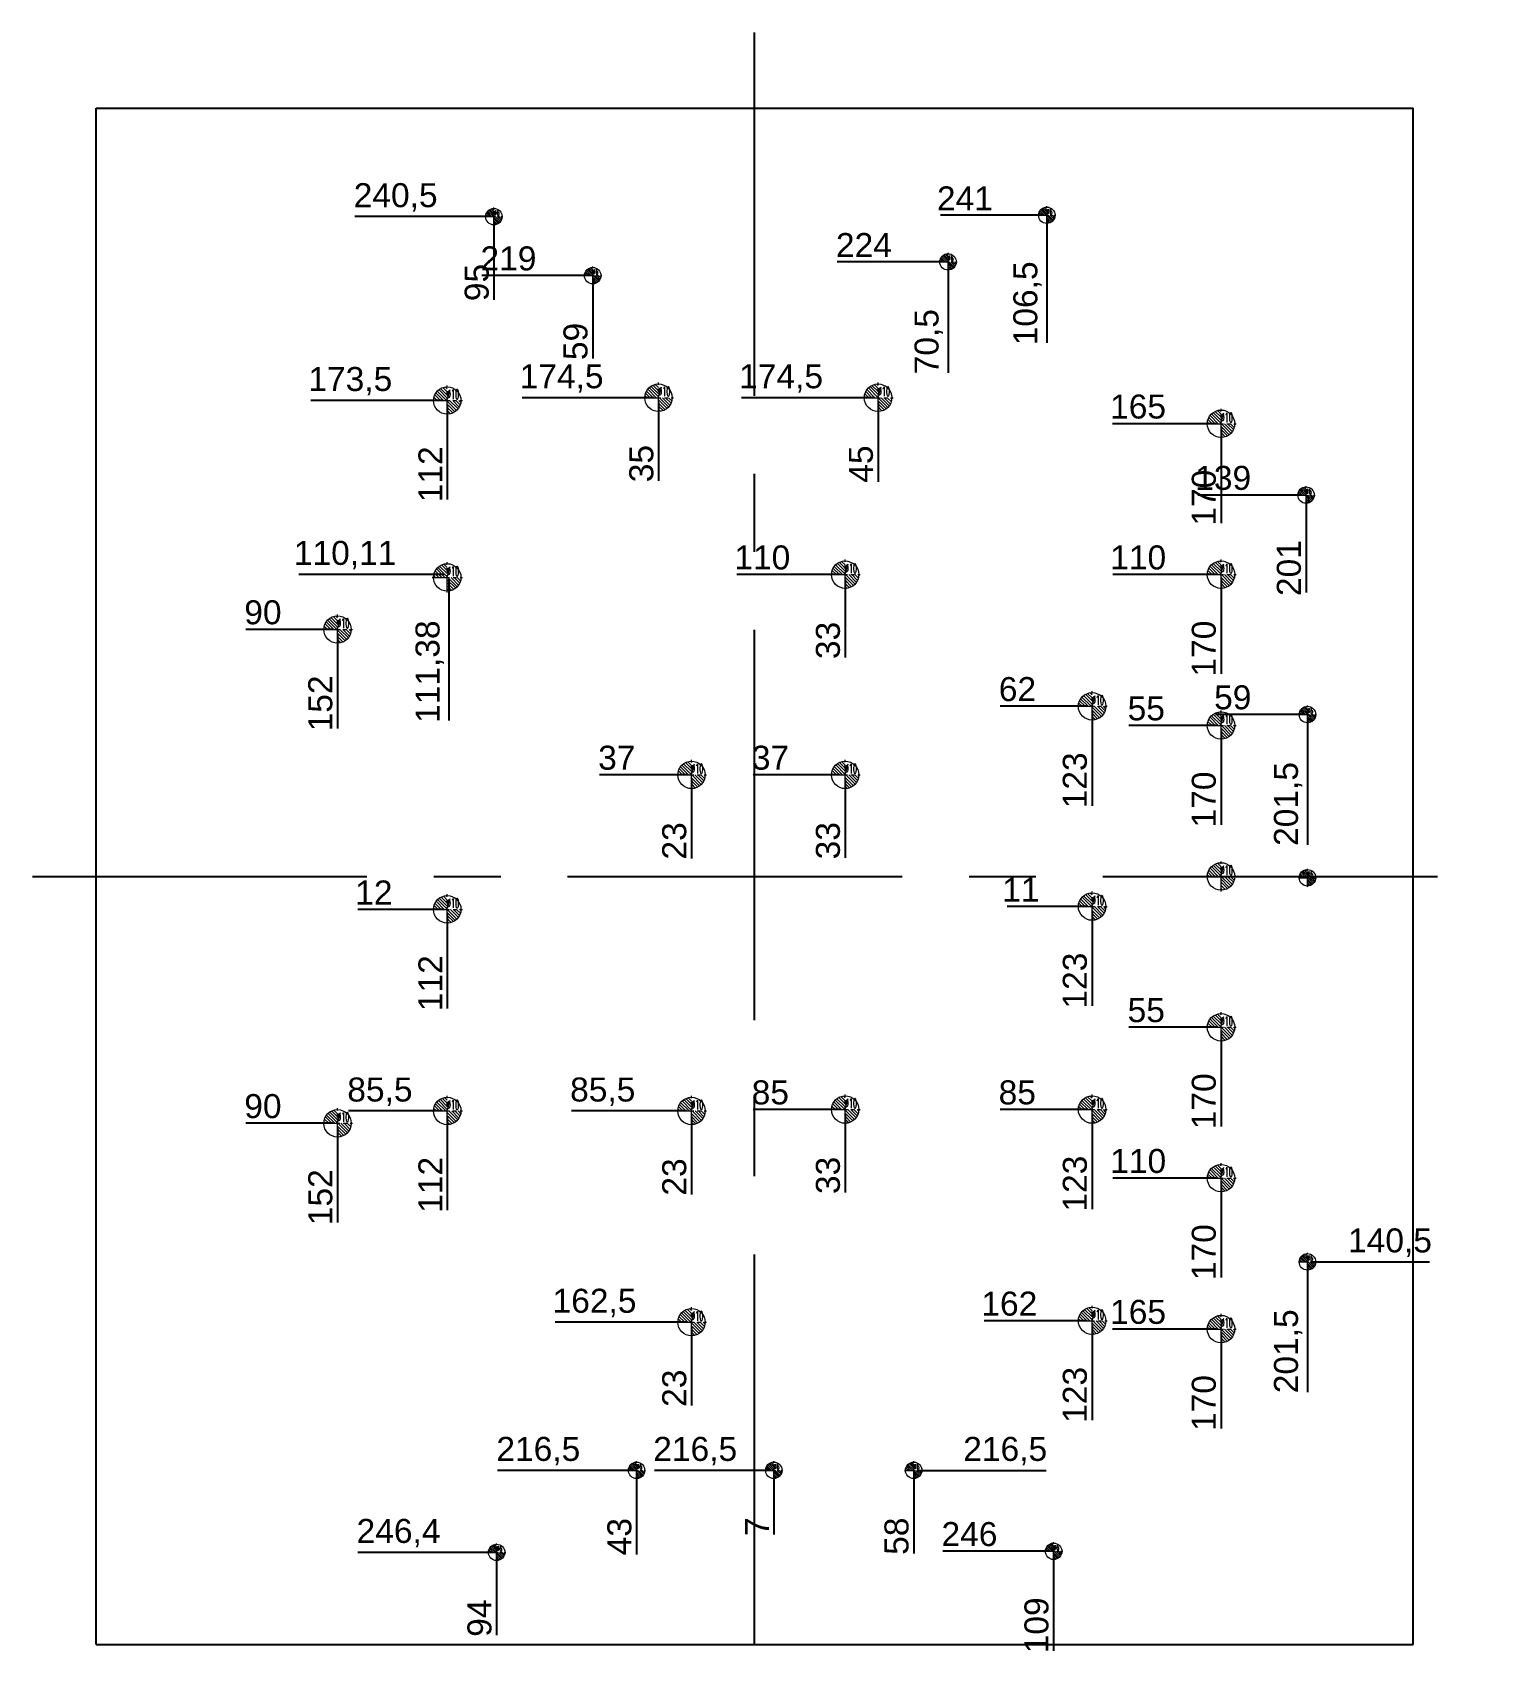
# Model space of a CAD drawing. Header units: millimetres. Extents: x -263 to 269, y -283 to 308.
import ezdxf
from ezdxf.enums import TextEntityAlignment as Align

# ---------------------------------------------------------------- set-up
doc = ezdxf.new("R2010")
doc.units = ezdxf.units.MM
doc.linetypes.add('CENTER', pattern=[50.8, 31.75, -6.35, 6.35, -6.35])
doc.layers.add('dim', color=82, linetype='Continuous', lineweight=9)
doc.layers.add('epin', color=13, linetype='Continuous', lineweight=9)
doc.styles.get("Standard").update_dxf_attribs({"font": 'arial.ttf'})
doc.styles.add('TXT05', font='txt.shx', dxfattribs={"width": 0.5, "bigfont": 'gbcbig.shx'})
doc.dimstyles.new('ISO-25', dxfattribs={"dimscale": 3.5, "dimtxt": 2.5, "dimasz": 2.5, "dimexe": 1.25, "dimexo": 0.625, "dimtad": 1, "dimtxsty": 'Standard', "dimcen": 2.5, "dimadec": 0, "dimazin": 0, "dimtfac": 1, "dimtmove": 0, "dimatfit": 3, "dimfxl": 0, "dimarcsym": 0})

# ---------------------------------------------------------------- blocks, each defined once
blk = doc.blocks.new('epin_ejp_10')
at = {"layer": 'epin'}
h = blk.add_hatch(dxfattribs=at)
h.set_pattern_fill('_ANSI31', color=123, scale=0.25, angle=90)
h.set_pattern_definition([(135, (830.53035, -240.5903), (-0.561266, -0.561266), [])])
h.paths.add_polyline_path([(0, 5, 0.414214), (-5, 0), (0, 0)])
h.paths.add_polyline_path([(5, 0), (0, 0), (0, -5, 0.414214)])
at = {"layer": 'epin', "color": 1, "linetype": 'CENTER', "ltscale": 0.2}
for p, q in [((-5.5, 0), (5.5, 0)), ((0, -5.5), (0, 5.5))]:
    blk.add_line(p, q, dxfattribs=at)
at = {"layer": 'epin'}
blk.add_circle((0, 0), 5, dxfattribs=at)
at = {"layer": 'epin', "color": 6, "style": 'TXT05', "width": 0.5}
blk.add_text('%%c10', height=3.5, dxfattribs=at).set_placement((2.1, 2.25), align=Align.MIDDLE)
blk = doc.blocks.new('epin_ejp_6')
at = {"layer": 'epin'}
h = blk.add_hatch(dxfattribs=at)
h.set_pattern_fill('_ANSI31', color=123, scale=0.15, angle=90)
h.set_pattern_definition([(135, (482.47975, -70.4366), (-0.3367596, -0.3367596), [])])
h.paths.add_polyline_path([(0, 3, 0.4142136), (-3, 0), (0, 0)])
h.paths.add_polyline_path([(3, 0), (0, 0), (0, -3, 0.4142136)])
at = {"layer": 'epin', "color": 1, "linetype": 'CENTER', "ltscale": 0.12}
for p, q in [((-3.3, 0), (3.3, 0)), ((0, -3.3), (0, 3.3))]:
    blk.add_line(p, q, dxfattribs=at)
at = {"layer": 'epin'}
blk.add_circle((0, 0), 3, dxfattribs=at)
at = {"layer": 'epin', "color": 6, "style": 'TXT05', "width": 0.5}
blk.add_text('%%c6', height=2.1, dxfattribs=at).set_placement((0.995, 1.35), align=Align.MIDDLE)
blk = doc.blocks.new('*D52')
at = {"layer": 'Defpoints', "color": 0, "transparency": 16777216}
for p in [(0, 0), (123, -11), (123, -26.97)]:
    blk.add_point(p, dxfattribs=at)
at = {"layer": 'dim', "color": 0, "lineweight": -2, "transparency": 16777216}
blk.add_line((123, -12.75), (123, -47.23), dxfattribs=at)
at = {"layer": 'dim', "color": 0, "transparency": 16777216, "insert": (116.78, -37.98), "char_height": 8.75, "attachment_point": 5, "rotation": 90}
blk.add_mtext('123', dxfattribs=at)
blk = doc.blocks.new('*D53')
at = {"layer": 'Defpoints', "color": 0, "transparency": 16777216}
for p in [(0, 0), (103.81, -11), (123, -11)]:
    blk.add_point(p, dxfattribs=at)
at = {"layer": 'dim', "color": 0, "lineweight": -2, "transparency": 16777216}
blk.add_line((121.25, -11), (92.04, -11), dxfattribs=at)
at = {"layer": 'dim', "color": 0, "transparency": 16777216, "insert": (97.05, -4.86), "char_height": 8.75, "attachment_point": 5}
blk.add_mtext('11', dxfattribs=at)
blk = doc.blocks.new('*D54')
at = {"layer": 'Defpoints', "color": 0, "transparency": 16777216}
for p in [(0, 0), (123, -85), (123, -100.97)]:
    blk.add_point(p, dxfattribs=at)
at = {"layer": 'dim', "color": 0, "lineweight": -2, "transparency": 16777216}
blk.add_line((123, -86.75), (123, -121.23), dxfattribs=at)
at = {"layer": 'dim', "color": 0, "transparency": 16777216, "insert": (116.78, -111.98), "char_height": 8.75, "attachment_point": 5, "rotation": 90}
blk.add_mtext('123', dxfattribs=at)
blk = doc.blocks.new('*D55')
at = {"layer": 'Defpoints', "color": 0, "transparency": 16777216}
for p in [(0, 0), (103.81, -85), (123, -85)]:
    blk.add_point(p, dxfattribs=at)
at = {"layer": 'dim', "color": 0, "lineweight": -2, "transparency": 16777216}
blk.add_line((121.25, -85), (89.45, -85), dxfattribs=at)
at = {"layer": 'dim', "color": 0, "transparency": 16777216, "insert": (95.75, -78.78), "char_height": 8.75, "attachment_point": 5}
blk.add_mtext('85', dxfattribs=at)
blk = doc.blocks.new('*D56')
at = {"layer": 'Defpoints', "color": 0, "transparency": 16777216}
for p in [(0, 0), (170, -55), (170, -70.97)]:
    blk.add_point(p, dxfattribs=at)
at = {"layer": 'dim', "color": 0, "lineweight": -2, "transparency": 16777216}
blk.add_line((170, -56.75), (170, -91.2), dxfattribs=at)
at = {"layer": 'dim', "color": 0, "transparency": 16777216, "insert": (163.78, -81.96), "char_height": 8.75, "attachment_point": 5, "rotation": 90}
blk.add_mtext('170', dxfattribs=at)
blk = doc.blocks.new('*D57')
at = {"layer": 'Defpoints', "color": 0, "transparency": 16777216}
for p in [(0, 0), (150.81, -55), (170, -55)]:
    blk.add_point(p, dxfattribs=at)
at = {"layer": 'dim', "color": 0, "lineweight": -2, "transparency": 16777216}
blk.add_line((168.25, -55), (136.46, -55), dxfattribs=at)
at = {"layer": 'dim', "color": 0, "transparency": 16777216, "insert": (142.76, -48.8), "char_height": 8.75, "attachment_point": 5}
blk.add_mtext('55', dxfattribs=at)
blk = doc.blocks.new('*D60')
at = {"layer": 'Defpoints', "color": 0, "transparency": 16777216}
for p in [(0, 0), (170, -110), (170, -125.97)]:
    blk.add_point(p, dxfattribs=at)
at = {"layer": 'dim', "color": 0, "lineweight": -2, "transparency": 16777216}
blk.add_line((170, -111.75), (170, -146.2), dxfattribs=at)
at = {"layer": 'dim', "color": 0, "transparency": 16777216, "insert": (163.78, -136.96), "char_height": 8.75, "attachment_point": 5, "rotation": 90}
blk.add_mtext('170', dxfattribs=at)
blk = doc.blocks.new('*D61')
at = {"layer": 'Defpoints', "color": 0, "transparency": 16777216}
for p in [(0, 0), (150.81, -110), (170, -110)]:
    blk.add_point(p, dxfattribs=at)
at = {"layer": 'dim', "color": 0, "lineweight": -2, "transparency": 16777216}
blk.add_line((168.25, -110), (130.58, -110), dxfattribs=at)
at = {"layer": 'dim', "color": 0, "transparency": 16777216, "insert": (139.82, -103.78), "char_height": 8.75, "attachment_point": 5}
blk.add_mtext('110', dxfattribs=at)
blk = doc.blocks.new('*D62')
at = {"layer": 'Defpoints', "color": 0, "transparency": 16777216}
for p in [(0, 0), (201.5, -140.5), (201.5, -156.47)]:
    blk.add_point(p, dxfattribs=at)
at = {"layer": 'dim', "color": 0, "lineweight": -2, "transparency": 16777216}
blk.add_line((201.5, -142.25), (201.5, -187.96), dxfattribs=at)
at = {"layer": 'dim', "color": 0, "transparency": 16777216, "insert": (194.49, -173.09), "char_height": 8.75, "attachment_point": 5, "rotation": 90}
blk.add_mtext('201,5', dxfattribs=at)
blk = doc.blocks.new('*D63')
at = {"layer": 'Defpoints', "color": 0, "transparency": 16777216}
for p in [(0, 0), (201.5, -140.5), (215.46, -140.5)]:
    blk.add_point(p, dxfattribs=at)
at = {"layer": 'dim', "color": 0, "lineweight": -2, "transparency": 16777216}
blk.add_line((203.25, -140.5), (245.97, -140.5), dxfattribs=at)
at = {"layer": 'dim', "color": 0, "transparency": 16777216, "insert": (231.59, -133.49), "char_height": 8.75, "attachment_point": 5}
blk.add_mtext('140,5', dxfattribs=at)
blk = doc.blocks.new('*D64')
at = {"layer": 'Defpoints', "color": 0, "transparency": 16777216}
for p in [(0, 0), (170, -165), (170, -180.97)]:
    blk.add_point(p, dxfattribs=at)
at = {"layer": 'dim', "color": 0, "lineweight": -2, "transparency": 16777216}
blk.add_line((170, -166.75), (170, -201.2), dxfattribs=at)
at = {"layer": 'dim', "color": 0, "transparency": 16777216, "insert": (163.78, -191.96), "char_height": 8.75, "attachment_point": 5, "rotation": 90}
blk.add_mtext('170', dxfattribs=at)
blk = doc.blocks.new('*D65')
at = {"layer": 'Defpoints', "color": 0, "transparency": 16777216}
for p in [(0, 0), (150.81, -165), (170, -165)]:
    blk.add_point(p, dxfattribs=at)
at = {"layer": 'dim', "color": 0, "lineweight": -2, "transparency": 16777216}
blk.add_line((168.25, -165), (130.48, -165), dxfattribs=at)
at = {"layer": 'dim', "color": 0, "transparency": 16777216, "insert": (139.77, -158.78), "char_height": 8.75, "attachment_point": 5}
blk.add_mtext('165', dxfattribs=at)
blk = doc.blocks.new('*D66')
at = {"layer": 'Defpoints', "color": 0, "transparency": 16777216}
for p in [(0, 0), (123, -162), (123, -177.97)]:
    blk.add_point(p, dxfattribs=at)
at = {"layer": 'dim', "color": 0, "lineweight": -2, "transparency": 16777216}
blk.add_line((123, -163.75), (123, -198.23), dxfattribs=at)
at = {"layer": 'dim', "color": 0, "transparency": 16777216, "insert": (116.78, -188.98), "char_height": 8.75, "attachment_point": 5, "rotation": 90}
blk.add_mtext('123', dxfattribs=at)
blk = doc.blocks.new('*D67')
at = {"layer": 'Defpoints', "color": 0, "transparency": 16777216}
for p in [(0, 0), (103.81, -162), (123, -162)]:
    blk.add_point(p, dxfattribs=at)
at = {"layer": 'dim', "color": 0, "lineweight": -2, "transparency": 16777216}
blk.add_line((121.25, -162), (83.64, -162), dxfattribs=at)
at = {"layer": 'dim', "color": 0, "transparency": 16777216, "insert": (92.85, -155.78), "char_height": 8.75, "attachment_point": 5}
blk.add_mtext('162', dxfattribs=at)
blk = doc.blocks.new('*D68')
at = {"layer": 'Defpoints', "color": 0, "transparency": 16777216}
for p in [(0, 0), (58, -216.5), (58, -232.47)]:
    blk.add_point(p, dxfattribs=at)
at = {"layer": 'dim', "color": 0, "lineweight": -2, "transparency": 16777216}
blk.add_line((58, -218.25), (58, -246.77), dxfattribs=at)
at = {"layer": 'dim', "color": 0, "transparency": 16777216, "insert": (51.78, -240.5), "char_height": 8.75, "attachment_point": 5, "rotation": 90}
blk.add_mtext('58', dxfattribs=at)
blk = doc.blocks.new('*D69')
at = {"layer": 'Defpoints', "color": 0, "transparency": 16777216}
for p in [(0, 0), (58, -216.5), (74.73, -216.5)]:
    blk.add_point(p, dxfattribs=at)
at = {"layer": 'dim', "color": 0, "lineweight": -2, "transparency": 16777216}
blk.add_line((59.75, -216.5), (106.22, -216.5), dxfattribs=at)
at = {"layer": 'dim', "color": 0, "transparency": 16777216, "insert": (91.35, -209.49), "char_height": 8.75, "attachment_point": 5}
blk.add_mtext('216,5', dxfattribs=at)
blk = doc.blocks.new('*D70')
at = {"layer": 'Defpoints', "color": 0, "transparency": 16777216}
for p in [(0, 0), (109, -246), (109, -261.97)]:
    blk.add_point(p, dxfattribs=at)
at = {"layer": 'dim', "color": 0, "lineweight": -2, "transparency": 16777216}
blk.add_line((109, -247.75), (109, -282.25), dxfattribs=at)
at = {"layer": 'dim', "color": 0, "transparency": 16777216, "insert": (102.78, -272.99), "char_height": 8.75, "attachment_point": 5, "rotation": 90}
blk.add_mtext('109', dxfattribs=at)
blk = doc.blocks.new('*D71')
at = {"layer": 'Defpoints', "color": 0, "transparency": 16777216}
for p in [(0, 0), (89.81, -246), (109, -246)]:
    blk.add_point(p, dxfattribs=at)
at = {"layer": 'dim', "color": 0, "lineweight": -2, "transparency": 16777216}
blk.add_line((107.25, -246), (68.58, -246), dxfattribs=at)
at = {"layer": 'dim', "color": 0, "transparency": 16777216, "insert": (78.32, -239.78), "char_height": 8.75, "attachment_point": 5}
blk.add_mtext('246', dxfattribs=at)
blk = doc.blocks.new('*D72')
at = {"layer": 'Defpoints', "color": 0, "transparency": 16777216}
for p in [(0, 0), (7, -216.5), (7, -232.47)]:
    blk.add_point(p, dxfattribs=at)
at = {"layer": 'dim', "color": 0, "lineweight": -2, "transparency": 16777216}
blk.add_line((7, -218.25), (7, -239.89), dxfattribs=at)
at = {"layer": 'dim', "color": 0, "transparency": 16777216, "insert": (0.88, -237.05), "char_height": 8.75, "attachment_point": 5, "rotation": 90}
blk.add_mtext('7', dxfattribs=at)
blk = doc.blocks.new('*D73')
at = {"layer": 'Defpoints', "color": 0, "transparency": 16777216}
for p in [(0, 0), (-5.01, -216.5), (7, -216.5)]:
    blk.add_point(p, dxfattribs=at)
at = {"layer": 'dim', "color": 0, "lineweight": -2, "transparency": 16777216}
blk.add_line((5.25, -216.5), (-36.5, -216.5), dxfattribs=at)
at = {"layer": 'dim', "color": 0, "transparency": 16777216, "insert": (-21.63, -209.49), "char_height": 8.75, "attachment_point": 5}
blk.add_mtext('216,5', dxfattribs=at)
blk = doc.blocks.new('*D74')
at = {"layer": 'Defpoints', "color": 0, "transparency": 16777216}
for p in [(0, 0), (-43, -216.5), (-43, -232.47)]:
    blk.add_point(p, dxfattribs=at)
at = {"layer": 'dim', "color": 0, "lineweight": -2, "transparency": 16777216}
blk.add_line((-43, -218.25), (-43, -247.11), dxfattribs=at)
at = {"layer": 'dim', "color": 0, "transparency": 16777216, "insert": (-49.22, -240.67), "char_height": 8.75, "attachment_point": 5, "rotation": 90}
blk.add_mtext('43', dxfattribs=at)
blk = doc.blocks.new('*D75')
at = {"layer": 'Defpoints', "color": 0, "transparency": 16777216}
for p in [(0, 0), (-62.19, -216.5), (-43, -216.5)]:
    blk.add_point(p, dxfattribs=at)
at = {"layer": 'dim', "color": 0, "lineweight": -2, "transparency": 16777216}
blk.add_line((-44.75, -216.5), (-93.68, -216.5), dxfattribs=at)
at = {"layer": 'dim', "color": 0, "transparency": 16777216, "insert": (-78.81, -209.49), "char_height": 8.75, "attachment_point": 5}
blk.add_mtext('216,5', dxfattribs=at)
blk = doc.blocks.new('*D76')
at = {"layer": 'Defpoints', "color": 0, "transparency": 16777216}
for p in [(0, 0), (-94, -246.4), (-94, -262.37)]:
    blk.add_point(p, dxfattribs=at)
at = {"layer": 'dim', "color": 0, "lineweight": -2, "transparency": 16777216}
blk.add_line((-94, -248.15), (-94, -276.62), dxfattribs=at)
at = {"layer": 'dim', "color": 0, "transparency": 16777216, "insert": (-100.22, -270.37), "char_height": 8.75, "attachment_point": 5, "rotation": 90}
blk.add_mtext('94', dxfattribs=at)
blk = doc.blocks.new('*D77')
at = {"layer": 'Defpoints', "color": 0, "transparency": 16777216}
for p in [(0, 0), (-113.19, -246.4), (-94, -246.4)]:
    blk.add_point(p, dxfattribs=at)
at = {"layer": 'dim', "color": 0, "lineweight": -2, "transparency": 16777216}
blk.add_line((-95.75, -246.4), (-144.58, -246.4), dxfattribs=at)
at = {"layer": 'dim', "color": 0, "transparency": 16777216, "insert": (-129.76, -239.39), "char_height": 8.75, "attachment_point": 5}
blk.add_mtext('246,4', dxfattribs=at)
blk = doc.blocks.new('*D78')
at = {"layer": 'Defpoints', "color": 0, "transparency": 16777216}
for p in [(0, 0), (-23, -162.5), (-23, -178.47)]:
    blk.add_point(p, dxfattribs=at)
at = {"layer": 'dim', "color": 0, "lineweight": -2, "transparency": 16777216}
blk.add_line((-23, -164.25), (-23, -192.91), dxfattribs=at)
at = {"layer": 'dim', "color": 0, "transparency": 16777216, "insert": (-29.22, -186.56), "char_height": 8.75, "attachment_point": 5, "rotation": 90}
blk.add_mtext('23', dxfattribs=at)
blk = doc.blocks.new('*D79')
at = {"layer": 'Defpoints', "color": 0, "transparency": 16777216}
for p in [(0, 0), (-42.19, -162.5), (-23, -162.5)]:
    blk.add_point(p, dxfattribs=at)
at = {"layer": 'dim', "color": 0, "lineweight": -2, "transparency": 16777216}
blk.add_line((-24.75, -162.5), (-72.71, -162.5), dxfattribs=at)
at = {"layer": 'dim', "color": 0, "transparency": 16777216, "insert": (-58.33, -155.49), "char_height": 8.75, "attachment_point": 5}
blk.add_mtext('162,5', dxfattribs=at)
blk = doc.blocks.new('*D80')
at = {"layer": 'Defpoints', "color": 0, "transparency": 16777216}
for p in [(0, 0), (-23, -85.5), (-23, -101.47)]:
    blk.add_point(p, dxfattribs=at)
at = {"layer": 'dim', "color": 0, "lineweight": -2, "transparency": 16777216}
blk.add_line((-23, -87.25), (-23, -115.91), dxfattribs=at)
at = {"layer": 'dim', "color": 0, "transparency": 16777216, "insert": (-29.22, -109.56), "char_height": 8.75, "attachment_point": 5, "rotation": 90}
blk.add_mtext('23', dxfattribs=at)
blk = doc.blocks.new('*D81')
at = {"layer": 'Defpoints', "color": 0, "transparency": 16777216}
for p in [(0, 0), (-42.19, -85.5), (-23, -85.5)]:
    blk.add_point(p, dxfattribs=at)
at = {"layer": 'dim', "color": 0, "lineweight": -2, "transparency": 16777216}
blk.add_line((-24.75, -85.5), (-66.75, -85.5), dxfattribs=at)
at = {"layer": 'dim', "color": 0, "transparency": 16777216, "insert": (-55.34, -78.49), "char_height": 8.75, "attachment_point": 5}
blk.add_mtext('85,5', dxfattribs=at)
blk = doc.blocks.new('*D82')
at = {"layer": 'Defpoints', "color": 0, "transparency": 16777216}
for p in [(0, 0), (-112, -85.5), (-112, -101.47)]:
    blk.add_point(p, dxfattribs=at)
at = {"layer": 'dim', "color": 0, "lineweight": -2, "transparency": 16777216}
blk.add_line((-112, -87.25), (-112, -121.64), dxfattribs=at)
at = {"layer": 'dim', "color": 0, "transparency": 16777216, "insert": (-118.14, -112.43), "char_height": 8.75, "attachment_point": 5, "rotation": 90}
blk.add_mtext('112', dxfattribs=at)
blk = doc.blocks.new('*D83')
at = {"layer": 'Defpoints', "color": 0, "transparency": 16777216}
for p in [(0, 0), (-123.39, -85.5), (-112, -85.5)]:
    blk.add_point(p, dxfattribs=at)
at = {"layer": 'dim', "color": 0, "lineweight": -2, "transparency": 16777216}
blk.add_line((-113.75, -85.5), (-147.94, -85.5), dxfattribs=at)
at = {"layer": 'dim', "color": 0, "transparency": 16777216, "insert": (-136.54, -78.49), "char_height": 8.75, "attachment_point": 5}
blk.add_mtext('85,5', dxfattribs=at)
blk = doc.blocks.new('*D84')
at = {"layer": 'Defpoints', "color": 0, "transparency": 16777216}
for p in [(0, 0), (-152, -90), (-152, -105.97)]:
    blk.add_point(p, dxfattribs=at)
at = {"layer": 'dim', "color": 0, "lineweight": -2, "transparency": 16777216}
blk.add_line((-152, -91.75), (-152, -126.14), dxfattribs=at)
at = {"layer": 'dim', "color": 0, "transparency": 16777216, "insert": (-158.22, -116.93), "char_height": 8.75, "attachment_point": 5, "rotation": 90}
blk.add_mtext('152', dxfattribs=at)
blk = doc.blocks.new('*D85')
at = {"layer": 'Defpoints', "color": 0, "transparency": 16777216}
for p in [(0, 0), (-171.19, -90), (-152, -90)]:
    blk.add_point(p, dxfattribs=at)
at = {"layer": 'dim', "color": 0, "lineweight": -2, "transparency": 16777216}
blk.add_line((-153.75, -90), (-185.45, -90), dxfattribs=at)
at = {"layer": 'dim', "color": 0, "transparency": 16777216, "insert": (-179.19, -83.78), "char_height": 8.75, "attachment_point": 5}
blk.add_mtext('90', dxfattribs=at)
blk = doc.blocks.new('*D86')
at = {"layer": 'Defpoints', "color": 0, "transparency": 16777216}
for p in [(0, 0), (-112, -12), (-112, -27.97)]:
    blk.add_point(p, dxfattribs=at)
at = {"layer": 'dim', "color": 0, "lineweight": -2, "transparency": 16777216}
blk.add_line((-112, -13.75), (-112, -48.14), dxfattribs=at)
at = {"layer": 'dim', "color": 0, "transparency": 16777216, "insert": (-118.14, -38.93), "char_height": 8.75, "attachment_point": 5, "rotation": 90}
blk.add_mtext('112', dxfattribs=at)
blk = doc.blocks.new('*D87')
at = {"layer": 'Defpoints', "color": 0, "transparency": 16777216}
for p in [(0, 0), (-131.19, -12), (-112, -12)]:
    blk.add_point(p, dxfattribs=at)
at = {"layer": 'dim', "color": 0, "lineweight": -2, "transparency": 16777216}
blk.add_line((-113.75, -12), (-144.56, -12), dxfattribs=at)
at = {"layer": 'dim', "color": 0, "transparency": 16777216, "insert": (-138.75, -5.86), "char_height": 8.75, "attachment_point": 5}
blk.add_mtext('12', dxfattribs=at)
blk = doc.blocks.new('*D88')
at = {"layer": 'Defpoints', "color": 0, "transparency": 16777216}
for p in [(-23, 37), (-23, 21.03), (0, 0)]:
    blk.add_point(p, dxfattribs=at)
at = {"layer": 'dim', "color": 0, "lineweight": -2, "transparency": 16777216}
blk.add_line((-23, 35.25), (-23, 6.59), dxfattribs=at)
at = {"layer": 'dim', "color": 0, "transparency": 16777216, "insert": (-29.22, 12.94), "char_height": 8.75, "attachment_point": 5, "rotation": 90}
blk.add_mtext('23', dxfattribs=at)
blk = doc.blocks.new('*D89')
at = {"layer": 'Defpoints', "color": 0, "transparency": 16777216}
for p in [(-42.19, 37), (-23, 37), (0, 0)]:
    blk.add_point(p, dxfattribs=at)
at = {"layer": 'dim', "color": 0, "lineweight": -2, "transparency": 16777216}
blk.add_line((-24.75, 37), (-56.47, 37), dxfattribs=at)
at = {"layer": 'dim', "color": 0, "transparency": 16777216, "insert": (-50.21, 43.22), "char_height": 8.75, "attachment_point": 5}
blk.add_mtext('37', dxfattribs=at)
blk = doc.blocks.new('*D90')
at = {"layer": 'Defpoints', "color": 0, "transparency": 16777216}
for p in [(33, 37), (33, 21.03), (0, 0)]:
    blk.add_point(p, dxfattribs=at)
at = {"layer": 'dim', "color": 0, "lineweight": -2, "transparency": 16777216}
blk.add_line((33, 35.25), (33, 6.75), dxfattribs=at)
at = {"layer": 'dim', "color": 0, "transparency": 16777216, "insert": (26.78, 13.01), "char_height": 8.75, "attachment_point": 5, "rotation": 90}
blk.add_mtext('33', dxfattribs=at)
blk = doc.blocks.new('*D91')
at = {"layer": 'Defpoints', "color": 0, "transparency": 16777216}
for p in [(13.81, 37), (33, 37), (0, 0)]:
    blk.add_point(p, dxfattribs=at)
at = {"layer": 'dim', "color": 0, "lineweight": -2, "transparency": 16777216}
blk.add_line((31.25, 37), (-0.47, 37), dxfattribs=at)
at = {"layer": 'dim', "color": 0, "transparency": 16777216, "insert": (5.79, 43.22), "char_height": 8.75, "attachment_point": 5}
blk.add_mtext('37', dxfattribs=at)
blk = doc.blocks.new('*D92')
at = {"layer": 'Defpoints', "color": 0, "transparency": 16777216}
for p in [(123, 62), (123, 46.03), (0, 0)]:
    blk.add_point(p, dxfattribs=at)
at = {"layer": 'dim', "color": 0, "lineweight": -2, "transparency": 16777216}
blk.add_line((123, 60.25), (123, 25.77), dxfattribs=at)
at = {"layer": 'dim', "color": 0, "transparency": 16777216, "insert": (116.78, 35.02), "char_height": 8.75, "attachment_point": 5, "rotation": 90}
blk.add_mtext('123', dxfattribs=at)
blk = doc.blocks.new('*D93')
at = {"layer": 'Defpoints', "color": 0, "transparency": 16777216}
for p in [(103.81, 62), (123, 62), (0, 0)]:
    blk.add_point(p, dxfattribs=at)
at = {"layer": 'dim', "color": 0, "lineweight": -2, "transparency": 16777216}
blk.add_line((121.25, 62), (89.57, 62), dxfattribs=at)
at = {"layer": 'dim', "color": 0, "transparency": 16777216, "insert": (95.81, 68.22), "char_height": 8.75, "attachment_point": 5}
blk.add_mtext('62', dxfattribs=at)
blk = doc.blocks.new('*D94')
at = {"layer": 'Defpoints', "color": 0, "transparency": 16777216}
for p in [(170, 55), (170, 39.03), (0, 0)]:
    blk.add_point(p, dxfattribs=at)
at = {"layer": 'dim', "color": 0, "lineweight": -2, "transparency": 16777216}
blk.add_line((170, 53.25), (170, 18.8), dxfattribs=at)
at = {"layer": 'dim', "color": 0, "transparency": 16777216, "insert": (163.78, 28.04), "char_height": 8.75, "attachment_point": 5, "rotation": 90}
blk.add_mtext('170', dxfattribs=at)
blk = doc.blocks.new('*D95')
at = {"layer": 'Defpoints', "color": 0, "transparency": 16777216}
for p in [(150.81, 55), (170, 55), (0, 0)]:
    blk.add_point(p, dxfattribs=at)
at = {"layer": 'dim', "color": 0, "lineweight": -2, "transparency": 16777216}
blk.add_line((168.25, 55), (136.46, 55), dxfattribs=at)
at = {"layer": 'dim', "color": 0, "transparency": 16777216, "insert": (142.76, 61.2), "char_height": 8.75, "attachment_point": 5}
blk.add_mtext('55', dxfattribs=at)
blk = doc.blocks.new('*D96')
at = {"layer": 'Defpoints', "color": 0, "transparency": 16777216}
for p in [(201.5, 59), (201.5, 43.03), (0, 0)]:
    blk.add_point(p, dxfattribs=at)
at = {"layer": 'dim', "color": 0, "lineweight": -2, "transparency": 16777216}
blk.add_line((201.5, 57.25), (201.5, 11.54), dxfattribs=at)
at = {"layer": 'dim', "color": 0, "transparency": 16777216, "insert": (194.49, 26.41), "char_height": 8.75, "attachment_point": 5, "rotation": 90}
blk.add_mtext('201,5', dxfattribs=at)
blk = doc.blocks.new('*D97')
at = {"layer": 'Defpoints', "color": 0, "transparency": 16777216}
for p in [(182.31, 59), (201.5, 59), (0, 0)]:
    blk.add_point(p, dxfattribs=at)
at = {"layer": 'dim', "color": 0, "lineweight": -2, "transparency": 16777216}
blk.add_line((199.75, 59), (168.01, 59), dxfattribs=at)
at = {"layer": 'dim', "color": 0, "transparency": 16777216, "insert": (174.28, 65.22), "char_height": 8.75, "attachment_point": 5}
blk.add_mtext('59', dxfattribs=at)
blk = doc.blocks.new('*D98')
at = {"layer": 'Defpoints', "color": 0, "transparency": 16777216}
for p in [(170, 110), (170, 94.03), (0, 0)]:
    blk.add_point(p, dxfattribs=at)
at = {"layer": 'dim', "color": 0, "lineweight": -2, "transparency": 16777216}
blk.add_line((170, 108.25), (170, 73.8), dxfattribs=at)
at = {"layer": 'dim', "color": 0, "transparency": 16777216, "insert": (163.78, 83.04), "char_height": 8.75, "attachment_point": 5, "rotation": 90}
blk.add_mtext('170', dxfattribs=at)
blk = doc.blocks.new('*D99')
at = {"layer": 'Defpoints', "color": 0, "transparency": 16777216}
for p in [(150.81, 110), (170, 110), (0, 0)]:
    blk.add_point(p, dxfattribs=at)
at = {"layer": 'dim', "color": 0, "lineweight": -2, "transparency": 16777216}
blk.add_line((168.25, 110), (130.58, 110), dxfattribs=at)
at = {"layer": 'dim', "color": 0, "transparency": 16777216, "insert": (139.82, 116.22), "char_height": 8.75, "attachment_point": 5}
blk.add_mtext('110', dxfattribs=at)
blk = doc.blocks.new('*D100')
at = {"layer": 'Defpoints', "color": 0, "transparency": 16777216}
for p in [(201, 139), (201, 123.03), (0, 0)]:
    blk.add_point(p, dxfattribs=at)
at = {"layer": 'dim', "color": 0, "lineweight": -2, "transparency": 16777216}
blk.add_line((201, 137.25), (201, 103.49), dxfattribs=at)
at = {"layer": 'dim', "color": 0, "transparency": 16777216, "insert": (194.78, 112.38), "char_height": 8.75, "attachment_point": 5, "rotation": 90}
blk.add_mtext('201', dxfattribs=at)
blk = doc.blocks.new('*D101')
at = {"layer": 'Defpoints', "color": 0, "transparency": 16777216}
for p in [(181.81, 139), (201, 139), (0, 0)]:
    blk.add_point(p, dxfattribs=at)
at = {"layer": 'dim', "color": 0, "lineweight": -2, "transparency": 16777216}
blk.add_line((199.25, 139), (161.53, 139), dxfattribs=at)
at = {"layer": 'dim', "color": 0, "transparency": 16777216, "insert": (170.8, 145.22), "char_height": 8.75, "attachment_point": 5}
blk.add_mtext('139', dxfattribs=at)
blk = doc.blocks.new('*D102')
at = {"layer": 'Defpoints', "color": 0, "transparency": 16777216}
for p in [(170, 165), (170, 149.03), (0, 0)]:
    blk.add_point(p, dxfattribs=at)
at = {"layer": 'dim', "color": 0, "lineweight": -2, "transparency": 16777216}
blk.add_line((170, 163.25), (170, 128.8), dxfattribs=at)
at = {"layer": 'dim', "color": 0, "transparency": 16777216, "insert": (163.78, 138.04), "char_height": 8.75, "attachment_point": 5, "rotation": 90}
blk.add_mtext('170', dxfattribs=at)
blk = doc.blocks.new('*D103')
at = {"layer": 'Defpoints', "color": 0, "transparency": 16777216}
for p in [(150.81, 165), (170, 165), (0, 0)]:
    blk.add_point(p, dxfattribs=at)
at = {"layer": 'dim', "color": 0, "lineweight": -2, "transparency": 16777216}
blk.add_line((168.25, 165), (130.48, 165), dxfattribs=at)
at = {"layer": 'dim', "color": 0, "transparency": 16777216, "insert": (139.77, 171.22), "char_height": 8.75, "attachment_point": 5}
blk.add_mtext('165', dxfattribs=at)
blk = doc.blocks.new('*D104')
at = {"layer": 'Defpoints', "color": 0, "transparency": 16777216}
for p in [(33, 110), (33, 94.03), (0, 0)]:
    blk.add_point(p, dxfattribs=at)
at = {"layer": 'dim', "color": 0, "lineweight": -2, "transparency": 16777216}
blk.add_line((33, 108.25), (33, 79.75), dxfattribs=at)
at = {"layer": 'dim', "color": 0, "transparency": 16777216, "insert": (26.78, 86.01), "char_height": 8.75, "attachment_point": 5, "rotation": 90}
blk.add_mtext('33', dxfattribs=at)
blk = doc.blocks.new('*D105')
at = {"layer": 'Defpoints', "color": 0, "transparency": 16777216}
for p in [(13.81, 110), (33, 110), (0, 0)]:
    blk.add_point(p, dxfattribs=at)
at = {"layer": 'dim', "color": 0, "lineweight": -2, "transparency": 16777216}
blk.add_line((31.25, 110), (-6.42, 110), dxfattribs=at)
at = {"layer": 'dim', "color": 0, "transparency": 16777216, "insert": (2.82, 116.22), "char_height": 8.75, "attachment_point": 5}
blk.add_mtext('110', dxfattribs=at)
blk = doc.blocks.new('*D106')
at = {"layer": 'Defpoints', "color": 0, "transparency": 16777216}
for p in [(45, 174.5), (45, 158.53), (0, 0)]:
    blk.add_point(p, dxfattribs=at)
at = {"layer": 'dim', "color": 0, "lineweight": -2, "transparency": 16777216}
blk.add_line((45, 172.75), (45, 143.83), dxfattribs=at)
at = {"layer": 'dim', "color": 0, "transparency": 16777216, "insert": (38.8, 150.3), "char_height": 8.75, "attachment_point": 5, "rotation": 90}
blk.add_mtext('45', dxfattribs=at)
blk = doc.blocks.new('*D107')
at = {"layer": 'Defpoints', "color": 0, "transparency": 16777216}
for p in [(25.81, 174.5), (45, 174.5), (0, 0)]:
    blk.add_point(p, dxfattribs=at)
at = {"layer": 'dim', "color": 0, "lineweight": -2, "transparency": 16777216}
blk.add_line((43.25, 174.5), (-4.71, 174.5), dxfattribs=at)
at = {"layer": 'dim', "color": 0, "transparency": 16777216, "insert": (9.67, 181.51), "char_height": 8.75, "attachment_point": 5}
blk.add_mtext('174,5', dxfattribs=at)
blk = doc.blocks.new('*D108')
at = {"layer": 'Defpoints', "color": 0, "transparency": 16777216}
for p in [(-35, 174.5), (-35, 158.53), (0, 0)]:
    blk.add_point(p, dxfattribs=at)
at = {"layer": 'dim', "color": 0, "lineweight": -2, "transparency": 16777216}
blk.add_line((-35, 172.75), (-35, 144.18), dxfattribs=at)
at = {"layer": 'dim', "color": 0, "transparency": 16777216, "insert": (-41.22, 150.48), "char_height": 8.75, "attachment_point": 5, "rotation": 90}
blk.add_mtext('35', dxfattribs=at)
blk = doc.blocks.new('*D109')
at = {"layer": 'Defpoints', "color": 0, "transparency": 16777216}
for p in [(-54.19, 174.5), (-35, 174.5), (0, 0)]:
    blk.add_point(p, dxfattribs=at)
at = {"layer": 'dim', "color": 0, "lineweight": -2, "transparency": 16777216}
blk.add_line((-36.75, 174.5), (-84.71, 174.5), dxfattribs=at)
at = {"layer": 'dim', "color": 0, "transparency": 16777216, "insert": (-70.33, 181.51), "char_height": 8.75, "attachment_point": 5}
blk.add_mtext('174,5', dxfattribs=at)
blk = doc.blocks.new('*D110')
at = {"layer": 'Defpoints', "color": 0, "transparency": 16777216}
for p in [(-112, 173.5), (-112, 157.53), (0, 0)]:
    blk.add_point(p, dxfattribs=at)
at = {"layer": 'dim', "color": 0, "lineweight": -2, "transparency": 16777216}
blk.add_line((-112, 171.75), (-112, 137.36), dxfattribs=at)
at = {"layer": 'dim', "color": 0, "transparency": 16777216, "insert": (-118.14, 146.57), "char_height": 8.75, "attachment_point": 5, "rotation": 90}
blk.add_mtext('112', dxfattribs=at)
blk = doc.blocks.new('*D111')
at = {"layer": 'Defpoints', "color": 0, "transparency": 16777216}
for p in [(-131.19, 173.5), (-112, 173.5), (0, 0)]:
    blk.add_point(p, dxfattribs=at)
at = {"layer": 'dim', "color": 0, "lineweight": -2, "transparency": 16777216}
blk.add_line((-113.75, 173.5), (-161.71, 173.5), dxfattribs=at)
at = {"layer": 'dim', "color": 0, "transparency": 16777216, "insert": (-147.33, 180.51), "char_height": 8.75, "attachment_point": 5}
blk.add_mtext('173,5', dxfattribs=at)
blk = doc.blocks.new('*D112')
at = {"layer": 'Defpoints', "color": 0, "transparency": 16777216}
for p in [(-111.38, 110.11), (-111.38, 94.14), (0, 0)]:
    blk.add_point(p, dxfattribs=at)
at = {"layer": 'dim', "color": 0, "lineweight": -2, "transparency": 16777216}
blk.add_line((-111.38, 108.36), (-111.38, 56.87), dxfattribs=at)
at = {"layer": 'dim', "color": 0, "transparency": 16777216, "insert": (-118.38, 74.63), "char_height": 8.75, "attachment_point": 5, "rotation": 90}
blk.add_mtext('111,38', dxfattribs=at)
blk = doc.blocks.new('*D113')
at = {"layer": 'Defpoints', "color": 0, "transparency": 16777216}
for p in [(-130.57, 110.11), (-111.38, 110.11), (0, 0)]:
    blk.add_point(p, dxfattribs=at)
at = {"layer": 'dim', "color": 0, "lineweight": -2, "transparency": 16777216}
blk.add_line((-113.12, 110.11), (-166.13, 110.11), dxfattribs=at)
at = {"layer": 'dim', "color": 0, "transparency": 16777216, "insert": (-149.22, 117.12), "char_height": 8.75, "attachment_point": 5}
blk.add_mtext('110,11', dxfattribs=at)
blk = doc.blocks.new('*D114')
at = {"layer": 'Defpoints', "color": 0, "transparency": 16777216}
for p in [(-152, 90), (-152, 74.03), (0, 0)]:
    blk.add_point(p, dxfattribs=at)
at = {"layer": 'dim', "color": 0, "lineweight": -2, "transparency": 16777216}
blk.add_line((-152, 88.25), (-152, 53.86), dxfattribs=at)
at = {"layer": 'dim', "color": 0, "transparency": 16777216, "insert": (-158.22, 63.07), "char_height": 8.75, "attachment_point": 5, "rotation": 90}
blk.add_mtext('152', dxfattribs=at)
blk = doc.blocks.new('*D115')
at = {"layer": 'Defpoints', "color": 0, "transparency": 16777216}
for p in [(-171.19, 90), (-152, 90), (0, 0)]:
    blk.add_point(p, dxfattribs=at)
at = {"layer": 'dim', "color": 0, "lineweight": -2, "transparency": 16777216}
blk.add_line((-153.75, 90), (-185.45, 90), dxfattribs=at)
at = {"layer": 'dim', "color": 0, "transparency": 16777216, "insert": (-179.19, 96.22), "char_height": 8.75, "attachment_point": 5}
blk.add_mtext('90', dxfattribs=at)
blk = doc.blocks.new('*D116')
at = {"layer": 'Defpoints', "color": 0, "transparency": 16777216}
for p in [(-59, 219), (-59, 203.03), (0, 0)]:
    blk.add_point(p, dxfattribs=at)
at = {"layer": 'dim', "color": 0, "lineweight": -2, "transparency": 16777216}
blk.add_line((-59, 217.25), (-59, 188.73), dxfattribs=at)
at = {"layer": 'dim', "color": 0, "transparency": 16777216, "insert": (-65.22, 195), "char_height": 8.75, "attachment_point": 5, "rotation": 90}
blk.add_mtext('59', dxfattribs=at)
blk = doc.blocks.new('*D117')
at = {"layer": 'Defpoints', "color": 0, "transparency": 16777216}
for p in [(-78.19, 219), (-59, 219), (0, 0)]:
    blk.add_point(p, dxfattribs=at)
at = {"layer": 'dim', "color": 0, "lineweight": -2, "transparency": 16777216}
blk.add_line((-60.75, 219), (-99.44, 219), dxfattribs=at)
at = {"layer": 'dim', "color": 0, "transparency": 16777216, "insert": (-89.69, 225.22), "char_height": 8.75, "attachment_point": 5}
blk.add_mtext('219', dxfattribs=at)
blk = doc.blocks.new('*D118')
at = {"layer": 'Defpoints', "color": 0, "transparency": 16777216}
for p in [(-95, 240.5), (-95, 224.53), (0, 0)]:
    blk.add_point(p, dxfattribs=at)
at = {"layer": 'dim', "color": 0, "lineweight": -2, "transparency": 16777216}
blk.add_line((-95, 238.75), (-95, 210.18), dxfattribs=at)
at = {"layer": 'dim', "color": 0, "transparency": 16777216, "insert": (-101.22, 216.48), "char_height": 8.75, "attachment_point": 5, "rotation": 90}
blk.add_mtext('95', dxfattribs=at)
blk = doc.blocks.new('*D119')
at = {"layer": 'Defpoints', "color": 0, "transparency": 16777216}
for p in [(-114.19, 240.5), (-95, 240.5), (0, 0)]:
    blk.add_point(p, dxfattribs=at)
at = {"layer": 'dim', "color": 0, "lineweight": -2, "transparency": 16777216}
blk.add_line((-96.75, 240.5), (-145.68, 240.5), dxfattribs=at)
at = {"layer": 'dim', "color": 0, "transparency": 16777216, "insert": (-130.81, 247.51), "char_height": 8.75, "attachment_point": 5}
blk.add_mtext('240,5', dxfattribs=at)
blk = doc.blocks.new('*D120')
at = {"layer": 'Defpoints', "color": 0, "transparency": 16777216}
for p in [(70.5, 224), (70.5, 208.03), (0, 0)]:
    blk.add_point(p, dxfattribs=at)
at = {"layer": 'dim', "color": 0, "lineweight": -2, "transparency": 16777216}
blk.add_line((70.5, 222.25), (70.5, 183.56), dxfattribs=at)
at = {"layer": 'dim', "color": 0, "transparency": 16777216, "insert": (63.49, 194.92), "char_height": 8.75, "attachment_point": 5, "rotation": 90}
blk.add_mtext('70,5', dxfattribs=at)
blk = doc.blocks.new('*D121')
at = {"layer": 'Defpoints', "color": 0, "transparency": 16777216}
for p in [(51.31, 224), (70.5, 224), (0, 0)]:
    blk.add_point(p, dxfattribs=at)
at = {"layer": 'dim', "color": 0, "lineweight": -2, "transparency": 16777216}
blk.add_line((68.75, 224), (30.11, 224), dxfattribs=at)
at = {"layer": 'dim', "color": 0, "transparency": 16777216, "insert": (39.84, 230.14), "char_height": 8.75, "attachment_point": 5}
blk.add_mtext('224', dxfattribs=at)
blk = doc.blocks.new('*D122')
at = {"layer": 'Defpoints', "color": 0, "transparency": 16777216}
for p in [(106.5, 241), (106.5, 225.03), (0, 0)]:
    blk.add_point(p, dxfattribs=at)
at = {"layer": 'dim', "color": 0, "lineweight": -2, "transparency": 16777216}
blk.add_line((106.5, 239.25), (106.5, 194.51), dxfattribs=at)
at = {"layer": 'dim', "color": 0, "transparency": 16777216, "insert": (99.49, 208.89), "char_height": 8.75, "attachment_point": 5, "rotation": 90}
blk.add_mtext('106,5', dxfattribs=at)
blk = doc.blocks.new('*D123')
at = {"layer": 'Defpoints', "color": 0, "transparency": 16777216}
for p in [(87.31, 241), (106.5, 241), (0, 0)]:
    blk.add_point(p, dxfattribs=at)
at = {"layer": 'dim', "color": 0, "lineweight": -2, "transparency": 16777216}
blk.add_line((104.75, 241), (67.77, 241), dxfattribs=at)
at = {"layer": 'dim', "color": 0, "transparency": 16777216, "insert": (76.66, 247.14), "char_height": 8.75, "attachment_point": 5}
blk.add_mtext('241', dxfattribs=at)
blk = doc.blocks.new('*D124')
at = {"layer": 'Defpoints', "color": 0, "transparency": 16777216}
for p in [(0, 0), (33, -85), (33, -100.97)]:
    blk.add_point(p, dxfattribs=at)
at = {"layer": 'dim', "color": 0, "lineweight": -2, "transparency": 16777216}
blk.add_line((33, -86.75), (33, -115.25), dxfattribs=at)
at = {"layer": 'dim', "color": 0, "transparency": 16777216, "insert": (26.78, -108.99), "char_height": 8.75, "attachment_point": 5, "rotation": 90}
blk.add_mtext('33', dxfattribs=at)
blk = doc.blocks.new('*D125')
at = {"layer": 'Defpoints', "color": 0, "transparency": 16777216}
for p in [(0, 0), (13.81, -85), (33, -85)]:
    blk.add_point(p, dxfattribs=at)
at = {"layer": 'dim', "color": 0, "lineweight": -2, "transparency": 16777216}
blk.add_line((31.25, -85), (-0.55, -85), dxfattribs=at)
at = {"layer": 'dim', "color": 0, "transparency": 16777216, "insert": (5.75, -78.78), "char_height": 8.75, "attachment_point": 5}
blk.add_mtext('85', dxfattribs=at)

msp = doc.modelspace()

# ---------------------------------------------------------------- linework, layer by layer
at = {"color": 1, "linetype": 'CENTER', "ltscale": 4.48}
msp.add_line((0, -280), (0, 307.654), dxfattribs=at)
at = {"linetype": 'Continuous', "ltscale": 11.057049}
for p, q in [((-240, -280), (-240, 280)), ((-240, 280), (240, 280)), ((240, -280), (240, 280)), ((-240, -280), (240, -280))]:
    msp.add_line(p, q, dxfattribs=at)
at = {"color": 1, "linetype": 'CENTER', "ltscale": 3.84}
msp.add_line((-263.199, 0), (268.616, 0), dxfattribs=at)

# ---------------------------------------------------------------- block references
at = {"layer": 'epin'}
for name, p in [('epin_ejp_6', (-95, 240.5)), ('epin_ejp_6', (106.5, 241)), ('epin_ejp_6', (70.5, 224)), ('epin_ejp_6', (-59, 219)), ('epin_ejp_10', (-112, 173.5)), ('epin_ejp_10', (-35, 174.5)), ('epin_ejp_10', (45, 174.5)), ('epin_ejp_10', (170, 165)), ('epin_ejp_6', (201, 139)), ('epin_ejp_10', (-112, 109)), ('epin_ejp_10', (33, 110)), ('epin_ejp_10', (170, 110)), ('epin_ejp_10', (-152, 90)), ('epin_ejp_10', (123, 62)), ('epin_ejp_10', (170, 55)), ('epin_ejp_6', (201.5, 59)), ('epin_ejp_10', (-23, 37)), ('epin_ejp_10', (33, 37)), ('epin_ejp_10', (170, 0)), ('epin_ejp_6', (201.5, -0.5)), ('epin_ejp_10', (123, -11)), ('epin_ejp_10', (-112, -12)), ('epin_ejp_10', (170, -55)), ('epin_ejp_10', (-112, -85.5)), ('epin_ejp_10', (-23, -85.5)), ('epin_ejp_10', (33, -85)), ('epin_ejp_10', (123, -85)), ('epin_ejp_10', (-152, -90)), ('epin_ejp_10', (170, -110)), ('epin_ejp_6', (201.5, -140.5)), ('epin_ejp_10', (-23, -162.5)), ('epin_ejp_10', (123, -162)), ('epin_ejp_10', (170, -165)), ('epin_ejp_6', (-43, -216.5)), ('epin_ejp_6', (7, -216.5)), ('epin_ejp_6', (58, -216.5)), ('epin_ejp_6', (-94, -246.4)), ('epin_ejp_6', (109, -246))]:
    msp.add_blockref(name, p, dxfattribs=at)

# ---------------------------------------------------------------- dimensions: what is measured, and where the dimension line sits
at = {"layer": 'dim'}
for feature_location, offset, dtype, picture, middle in [((-95, 240.5), (-19.192, 0), 0, '*D119', (-130.812, 247.507)), ((106.5, 241), (-19.192, 0), 0, '*D123', (76.663, 247.142)), ((-95, 240.5), (0, -15.973), 1, '*D118', (-101.217, 216.478)), ((106.5, 241), (0, -15.973), 1, '*D122', (99.493, 208.893)), ((-59, 219), (-19.192, 0), 0, '*D117', (-89.691, 225.217)), ((70.5, 224), (-19.192, 0), 0, '*D121', (39.836, 230.142)), ((-59, 219), (0, -15.973), 1, '*D116', (-65.217, 195.002)), ((70.5, 224), (0, -15.973), 1, '*D120', (63.493, 194.916)), ((-112, 173.5), (-19.192, 0), 0, '*D111', (-147.325, 180.507)), ((-35, 174.5), (-19.192, 0), 0, '*D109', (-70.325, 181.507)), ((45, 174.5), (-19.192, 0), 0, '*D107', (9.675, 181.507)), ((-112, 173.5), (0, -15.973), 1, '*D110', (-118.142, 146.568)), ((-35, 174.5), (0, -15.973), 1, '*D108', (-41.22, 150.481)), ((170, 165), (-19.192, 0), 0, '*D103', (139.772, 171.217)), ((45, 174.5), (0, -15.973), 1, '*D106', (38.801, 150.302)), ((170, 165), (0, -15.973), 1, '*D102', (163.783, 138.038)), ((201, 139), (-19.192, 0), 0, '*D101', (170.796, 145.22)), ((201, 139), (0, -15.973), 1, '*D100', (194.783, 112.381)), ((-111.376, 110.113), (-19.192, 0), 0, '*D113', (-149.223, 117.12)), ((33, 110), (-19.192, 0), 0, '*D105', (2.819, 116.217)), ((170, 110), (-19.192, 0), 0, '*D99', (139.819, 116.217)), ((-111.376, 110.113), (0, -15.973), 1, '*D112', (-118.383, 74.631)), ((170, 110), (0, -15.973), 1, '*D98', (163.783, 83.038)), ((33, 110), (0, -15.973), 1, '*D104', (26.78, 86.014)), ((-152, 90), (-19.192, 0), 0, '*D115', (-179.193, 96.217)), ((-152, 90), (0, -15.973), 1, '*D114', (-158.217, 63.068)), ((123, 62), (-19.192, 0), 0, '*D93', (95.813, 68.217)), ((201.5, 59), (-19.192, 0), 0, '*D97', (174.283, 65.217)), ((170, 55), (-19.192, 0), 0, '*D95', (142.759, 61.199)), ((123, 62), (0, -15.973), 1, '*D92', (116.78, 35.023)), ((201.5, 59), (0, -15.973), 1, '*D96', (194.493, 26.407)), ((170, 55), (0, -15.973), 1, '*D94', (163.783, 28.038)), ((-23, 37), (-19.192, 0), 0, '*D89', (-50.205, 43.22)), ((33, 37), (-19.192, 0), 0, '*D91', (5.795, 43.22)), ((-23, 37), (0, -15.973), 1, '*D88', (-29.22, 12.936)), ((33, 37), (0, -15.973), 1, '*D90', (26.78, 13.014)), ((-152, -90), (-19.192, 0), 0, '*D85', (-179.193, -83.783)), ((-152, -90), (0, -15.973), 1, '*D84', (-158.217, -116.932)), ((-112, -85.5), (-11.388, 0), 0, '*D83', (-136.54, -78.493)), ((-112, -12), (-19.192, 0), 0, '*D87', (-138.752, -5.858)), ((-94, -246.4), (-19.192, 0), 0, '*D77', (-129.761, -239.393)), ((-112, -85.5), (0, -15.973), 1, '*D82', (-118.142, -112.432)), ((-112, -12), (0, -15.973), 1, '*D86', (-118.142, -38.932)), ((-94, -246.4), (0, -15.973), 1, '*D76', (-100.217, -270.371)), ((-43, -216.5), (-19.192, 0), 0, '*D75', (-78.812, -209.493)), ((-23, -162.5), (-19.192, 0), 0, '*D79', (-58.325, -155.493)), ((-23, -85.5), (-19.192, 0), 0, '*D81', (-55.344, -78.493)), ((-43, -216.5), (0, -15.973), 1, '*D74', (-49.22, -240.665)), ((7, -216.5), (-12.012, 0), 0, '*D73', (-21.632, -209.493)), ((-23, -162.5), (0, -15.973), 1, '*D78', (-29.22, -186.564)), ((-23, -85.5), (0, -15.973), 1, '*D80', (-29.22, -109.564)), ((7, -216.5), (0, -15.973), 1, '*D72', (0.876, -237.054)), ((33, -85), (-19.192, 0), 0, '*D125', (5.753, -78.783)), ((123, -11), (-19.192, 0), 0, '*D53', (97.048, -4.858)), ((123, -11), (0, -15.973), 1, '*D52', (116.78, -37.977)), ((123, -85), (0, -15.973), 1, '*D54', (116.78, -111.977)), ((123, -85), (-19.192, 0), 0, '*D55', (95.753, -78.783)), ((170, -55), (0, -15.973), 1, '*D56', (163.783, -81.962)), ((170, -55), (-19.192, 0), 0, '*D57', (142.759, -48.801)), ((170, -110), (0, -15.973), 1, '*D60', (163.783, -136.962)), ((170, -110), (-19.192, 0), 0, '*D61', (139.819, -103.783)), ((201.5, -140.5), (0, -15.973), 1, '*D62', (194.493, -173.093)), ((201.5, -140.5), (13.955, 0), 0, '*D63', (231.589, -133.493)), ((170, -165), (0, -15.973), 1, '*D64', (163.783, -191.962)), ((170, -165), (-19.192, 0), 0, '*D65', (139.772, -158.783)), ((123, -162), (0, -15.973), 1, '*D66', (116.78, -188.977)), ((123, -162), (-19.192, 0), 0, '*D67', (92.849, -155.783)), ((58, -216.5), (0, -15.973), 1, '*D68', (51.783, -240.498)), ((58, -216.5), (16.725, 0), 0, '*D69', (91.345, -209.493)), ((109, -246), (0, -15.973), 1, '*D70', (102.783, -272.986)), ((109, -246), (-19.192, 0), 0, '*D71', (78.321, -239.783)), ((33, -85), (0, -15.973), 1, '*D124', (26.78, -108.986))]:
    dim = msp.add_ordinate_dim(feature_location=feature_location, offset=offset, dtype=dtype, origin=(0, 0), dimstyle='ISO-25', override={"dimasz": 2, "dimexe": 0.49975, "dimexo": 0.49975, "dimgap": 0.49975}, dxfattribs=at)
    dim.commit()
    dim.dimension.update_dxf_attribs({"geometry": picture, "text_midpoint": middle})

doc.saveas('drawing.dxf')
